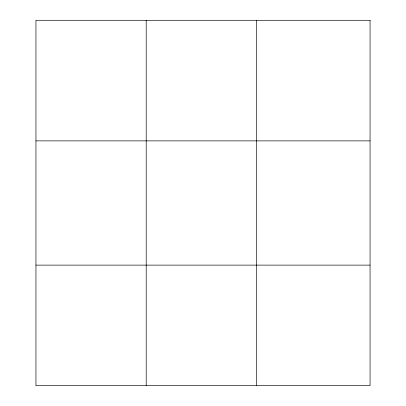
<?xml version="1.0" encoding="UTF-8"?>
<svg xmlns="http://www.w3.org/2000/svg" width="406" height="406" viewBox="0 0 406 406"><rect width="100%" height="100%" fill="white"/><g stroke="black" fill="none" stroke-linecap="round" stroke-linejoin="round"><path stroke-width="0.61" d="M146.201 385.7L146.201 20.3M256.46 385.7L256.46 20.3M35.941 140.882L370.059 140.882M35.941 265.118L370.059 265.118M370.059 20.3L370.059 385.7L35.941 385.7L35.941 20.3L370.059 20.3"/></g></svg>
